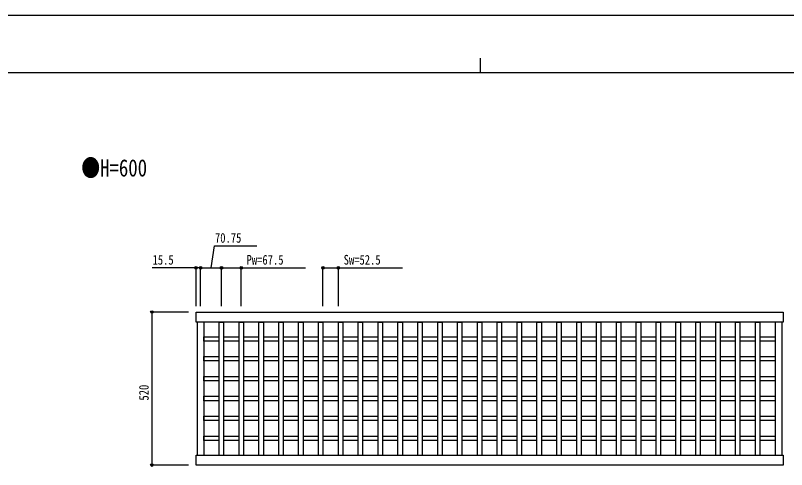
# Model space of a CAD drawing. Units: millimetres, scale not verified. Extents: x -4205 to 4205, y -2970 to 2970.
# Drawn here: x -1584 to 1037, y 1428 to 2970 of the extents above; entities that cross this region are included whole.
import ezdxf
from ezdxf.enums import TextEntityAlignment as Align

# ---------------------------------------------------------------- set-up
doc = ezdxf.new("R2010")
doc.units = ezdxf.units.MM
doc.header["$LTSCALE"] = 16
for name, color, linetype in [('0-1_USER1', 3, 'Continuous'), ('0-2_YKK_A1', 4, 'Continuous'), ('0-3_YKK_D', 6, 'Continuous'), ('0-4_YKK_ZWAK', 7, 'Continuous')]:
    doc.layers.add(name, color=color, linetype=linetype)
doc.styles.add('ＭＳ ゴシック', font='')
doc.styles.get('ＭＳ ゴシック').set_extended_font_data('MS Gothic')

msp = doc.modelspace()

# ---------------------------------------------------------------- linework, layer by layer
at = {"layer": '0-2_YKK_A1'}
for p, q in [((-966.11, 1928.66), (-966.11, 1476.66)), ((-943.11, 1928.66), (-943.11, 1476.66)), ((997.89, 1928.66), (997.89, 1476.66)), ((1020.89, 1928.66), (1020.89, 1476.66)), ((-943.11, 1878.91), (-891.36, 1878.91)), ((-876.36, 1878.91), (-823.86, 1878.91)), ((-823.86, 1863.91), (-876.36, 1863.91)), ((-808.86, 1878.91), (-756.36, 1878.91)), ((-756.36, 1863.91), (-808.86, 1863.91)), ((-741.36, 1878.91), (-688.86, 1878.91)), ((-688.86, 1863.91), (-741.36, 1863.91)), ((-673.86, 1878.91), (-621.36, 1878.91)), ((-621.36, 1863.91), (-673.86, 1863.91)), ((-606.36, 1878.91), (-553.86, 1878.91)), ((-553.86, 1863.91), (-606.36, 1863.91)), ((-538.86, 1878.91), (-486.36, 1878.91)), ((-486.36, 1863.91), (-538.86, 1863.91)), ((-471.36, 1878.91), (-418.86, 1878.91)), ((-418.86, 1863.91), (-471.36, 1863.91)), ((-403.86, 1878.91), (-351.36, 1878.91)), ((-351.36, 1863.91), (-403.86, 1863.91)), ((-336.36, 1878.91), (-283.86, 1878.91)), ((-283.86, 1863.91), (-336.36, 1863.91)), ((-268.86, 1878.91), (-216.36, 1878.91)), ((-216.36, 1863.91), (-268.86, 1863.91)), ((-201.36, 1878.91), (-148.86, 1878.91)), ((-148.86, 1863.91), (-201.36, 1863.91)), ((-133.86, 1878.91), (-81.36, 1878.91)), ((-81.36, 1863.91), (-133.86, 1863.91)), ((-66.36, 1878.91), (-13.86, 1878.91)), ((-13.86, 1863.91), (-66.36, 1863.91)), ((1.14, 1878.91), (53.64, 1878.91)), ((53.64, 1863.91), (1.14, 1863.91)), ((68.64, 1878.91), (121.14, 1878.91)), ((121.14, 1863.91), (68.64, 1863.91)), ((136.14, 1878.91), (188.64, 1878.91)), ((188.64, 1863.91), (136.14, 1863.91)), ((203.64, 1878.91), (256.14, 1878.91)), ((256.14, 1863.91), (203.64, 1863.91)), ((271.14, 1878.91), (323.64, 1878.91)), ((323.64, 1863.91), (271.14, 1863.91)), ((338.64, 1878.91), (391.14, 1878.91)), ((391.14, 1863.91), (338.64, 1863.91)), ((406.14, 1878.91), (458.64, 1878.91)), ((458.64, 1863.91), (406.14, 1863.91)), ((473.64, 1878.91), (526.14, 1878.91)), ((526.14, 1863.91), (473.64, 1863.91)), ((541.14, 1878.91), (593.64, 1878.91)), ((593.64, 1863.91), (541.14, 1863.91)), ((608.64, 1878.91), (661.14, 1878.91)), ((661.14, 1863.91), (608.64, 1863.91)), ((676.14, 1878.91), (728.64, 1878.91)), ((728.64, 1863.91), (676.14, 1863.91)), ((743.64, 1878.91), (796.14, 1878.91)), ((796.14, 1863.91), (743.64, 1863.91)), ((811.14, 1878.91), (863.64, 1878.91)), ((863.64, 1863.91), (811.14, 1863.91)), ((878.64, 1878.91), (931.14, 1878.91)), ((931.14, 1863.91), (878.64, 1863.91)), ((946.14, 1878.91), (997.89, 1878.91)), ((997.89, 1863.91), (946.14, 1863.91)), ((-943.11, 1811.41), (-891.36, 1811.41)), ((-876.36, 1811.41), (-823.86, 1811.41)), ((-808.86, 1811.41), (-756.36, 1811.41)), ((-741.36, 1811.41), (-688.86, 1811.41)), ((-673.86, 1811.41), (-621.36, 1811.41)), ((-606.36, 1811.41), (-553.86, 1811.41)), ((-538.86, 1811.41), (-486.36, 1811.41)), ((-471.36, 1811.41), (-418.86, 1811.41)), ((-403.86, 1811.41), (-351.36, 1811.41)), ((-336.36, 1811.41), (-283.86, 1811.41)), ((-268.86, 1811.41), (-216.36, 1811.41)), ((-201.36, 1811.41), (-148.86, 1811.41)), ((-133.86, 1811.41), (-81.36, 1811.41)), ((-66.36, 1811.41), (-13.86, 1811.41)), ((1.14, 1811.41), (53.64, 1811.41)), ((68.64, 1811.41), (121.14, 1811.41)), ((136.14, 1811.41), (188.64, 1811.41)), ((203.64, 1811.41), (256.14, 1811.41)), ((271.14, 1811.41), (323.64, 1811.41)), ((338.64, 1811.41), (391.14, 1811.41)), ((406.14, 1811.41), (458.64, 1811.41)), ((473.64, 1811.41), (526.14, 1811.41)), ((541.14, 1811.41), (593.64, 1811.41)), ((608.64, 1811.41), (661.14, 1811.41)), ((676.14, 1811.41), (728.64, 1811.41)), ((743.64, 1811.41), (796.14, 1811.41)), ((811.14, 1811.41), (863.64, 1811.41)), ((878.64, 1811.41), (931.14, 1811.41)), ((946.14, 1811.41), (997.89, 1811.41)), ((-823.86, 1796.41), (-876.36, 1796.41)), ((-756.36, 1796.41), (-808.86, 1796.41)), ((-688.86, 1796.41), (-741.36, 1796.41)), ((-621.36, 1796.41), (-673.86, 1796.41)), ((-553.86, 1796.41), (-606.36, 1796.41)), ((-486.36, 1796.41), (-538.86, 1796.41)), ((-418.86, 1796.41), (-471.36, 1796.41)), ((-351.36, 1796.41), (-403.86, 1796.41)), ((-283.86, 1796.41), (-336.36, 1796.41)), ((-216.36, 1796.41), (-268.86, 1796.41)), ((-148.86, 1796.41), (-201.36, 1796.41)), ((-81.36, 1796.41), (-133.86, 1796.41)), ((-13.86, 1796.41), (-66.36, 1796.41)), ((53.64, 1796.41), (1.14, 1796.41)), ((121.14, 1796.41), (68.64, 1796.41)), ((188.64, 1796.41), (136.14, 1796.41)), ((256.14, 1796.41), (203.64, 1796.41)), ((323.64, 1796.41), (271.14, 1796.41)), ((391.14, 1796.41), (338.64, 1796.41)), ((458.64, 1796.41), (406.14, 1796.41)), ((526.14, 1796.41), (473.64, 1796.41)), ((593.64, 1796.41), (541.14, 1796.41)), ((661.14, 1796.41), (608.64, 1796.41)), ((728.64, 1796.41), (676.14, 1796.41)), ((796.14, 1796.41), (743.64, 1796.41)), ((863.64, 1796.41), (811.14, 1796.41)), ((931.14, 1796.41), (878.64, 1796.41)), ((997.89, 1796.41), (946.14, 1796.41)), ((-943.11, 1743.91), (-891.36, 1743.91)), ((-876.36, 1743.91), (-823.86, 1743.91)), ((-808.86, 1743.91), (-756.36, 1743.91)), ((-741.36, 1743.91), (-688.86, 1743.91)), ((-673.86, 1743.91), (-621.36, 1743.91)), ((-606.36, 1743.91), (-553.86, 1743.91)), ((-538.86, 1743.91), (-486.36, 1743.91)), ((-471.36, 1743.91), (-418.86, 1743.91)), ((-403.86, 1743.91), (-351.36, 1743.91)), ((-336.36, 1743.91), (-283.86, 1743.91)), ((-268.86, 1743.91), (-216.36, 1743.91)), ((-201.36, 1743.91), (-148.86, 1743.91)), ((-133.86, 1743.91), (-81.36, 1743.91)), ((-66.36, 1743.91), (-13.86, 1743.91)), ((1.14, 1743.91), (53.64, 1743.91)), ((68.64, 1743.91), (121.14, 1743.91)), ((136.14, 1743.91), (188.64, 1743.91)), ((203.64, 1743.91), (256.14, 1743.91)), ((271.14, 1743.91), (323.64, 1743.91)), ((338.64, 1743.91), (391.14, 1743.91)), ((406.14, 1743.91), (458.64, 1743.91)), ((473.64, 1743.91), (526.14, 1743.91)), ((541.14, 1743.91), (593.64, 1743.91)), ((608.64, 1743.91), (661.14, 1743.91)), ((676.14, 1743.91), (728.64, 1743.91)), ((743.64, 1743.91), (796.14, 1743.91)), ((811.14, 1743.91), (863.64, 1743.91)), ((878.64, 1743.91), (931.14, 1743.91)), ((946.14, 1743.91), (997.89, 1743.91)), ((-823.86, 1728.91), (-876.36, 1728.91)), ((-756.36, 1728.91), (-808.86, 1728.91)), ((-688.86, 1728.91), (-741.36, 1728.91)), ((-621.36, 1728.91), (-673.86, 1728.91)), ((-553.86, 1728.91), (-606.36, 1728.91)), ((-486.36, 1728.91), (-538.86, 1728.91)), ((-418.86, 1728.91), (-471.36, 1728.91)), ((-351.36, 1728.91), (-403.86, 1728.91)), ((-283.86, 1728.91), (-336.36, 1728.91)), ((-216.36, 1728.91), (-268.86, 1728.91)), ((-148.86, 1728.91), (-201.36, 1728.91)), ((-81.36, 1728.91), (-133.86, 1728.91)), ((-13.86, 1728.91), (-66.36, 1728.91)), ((53.64, 1728.91), (1.14, 1728.91)), ((121.14, 1728.91), (68.64, 1728.91)), ((188.64, 1728.91), (136.14, 1728.91)), ((256.14, 1728.91), (203.64, 1728.91)), ((323.64, 1728.91), (271.14, 1728.91)), ((391.14, 1728.91), (338.64, 1728.91)), ((458.64, 1728.91), (406.14, 1728.91)), ((526.14, 1728.91), (473.64, 1728.91)), ((593.64, 1728.91), (541.14, 1728.91)), ((661.14, 1728.91), (608.64, 1728.91)), ((728.64, 1728.91), (676.14, 1728.91)), ((796.14, 1728.91), (743.64, 1728.91)), ((863.64, 1728.91), (811.14, 1728.91)), ((931.14, 1728.91), (878.64, 1728.91)), ((997.89, 1728.91), (946.14, 1728.91)), ((-943.11, 1676.41), (-891.36, 1676.41)), ((-876.36, 1676.41), (-823.86, 1676.41)), ((-823.86, 1661.41), (-876.36, 1661.41)), ((-808.86, 1676.41), (-756.36, 1676.41)), ((-756.36, 1661.41), (-808.86, 1661.41)), ((-741.36, 1676.41), (-688.86, 1676.41)), ((-688.86, 1661.41), (-741.36, 1661.41)), ((-673.86, 1676.41), (-621.36, 1676.41)), ((-621.36, 1661.41), (-673.86, 1661.41)), ((-606.36, 1676.41), (-553.86, 1676.41)), ((-553.86, 1661.41), (-606.36, 1661.41)), ((-538.86, 1676.41), (-486.36, 1676.41)), ((-486.36, 1661.41), (-538.86, 1661.41)), ((-471.36, 1676.41), (-418.86, 1676.41)), ((-418.86, 1661.41), (-471.36, 1661.41)), ((-403.86, 1676.41), (-351.36, 1676.41)), ((-351.36, 1661.41), (-403.86, 1661.41)), ((-336.36, 1676.41), (-283.86, 1676.41)), ((-283.86, 1661.41), (-336.36, 1661.41)), ((-268.86, 1676.41), (-216.36, 1676.41)), ((-216.36, 1661.41), (-268.86, 1661.41)), ((-201.36, 1676.41), (-148.86, 1676.41)), ((-148.86, 1661.41), (-201.36, 1661.41)), ((-133.86, 1676.41), (-81.36, 1676.41)), ((-81.36, 1661.41), (-133.86, 1661.41)), ((-66.36, 1676.41), (-13.86, 1676.41)), ((-13.86, 1661.41), (-66.36, 1661.41)), ((1.14, 1676.41), (53.64, 1676.41)), ((53.64, 1661.41), (1.14, 1661.41)), ((68.64, 1676.41), (121.14, 1676.41)), ((121.14, 1661.41), (68.64, 1661.41)), ((136.14, 1676.41), (188.64, 1676.41)), ((188.64, 1661.41), (136.14, 1661.41)), ((203.64, 1676.41), (256.14, 1676.41)), ((256.14, 1661.41), (203.64, 1661.41)), ((271.14, 1676.41), (323.64, 1676.41)), ((323.64, 1661.41), (271.14, 1661.41)), ((338.64, 1676.41), (391.14, 1676.41)), ((391.14, 1661.41), (338.64, 1661.41)), ((406.14, 1676.41), (458.64, 1676.41)), ((458.64, 1661.41), (406.14, 1661.41)), ((473.64, 1676.41), (526.14, 1676.41)), ((526.14, 1661.41), (473.64, 1661.41)), ((541.14, 1676.41), (593.64, 1676.41)), ((593.64, 1661.41), (541.14, 1661.41)), ((608.64, 1676.41), (661.14, 1676.41)), ((661.14, 1661.41), (608.64, 1661.41)), ((676.14, 1676.41), (728.64, 1676.41)), ((728.64, 1661.41), (676.14, 1661.41)), ((743.64, 1676.41), (796.14, 1676.41)), ((796.14, 1661.41), (743.64, 1661.41)), ((811.14, 1676.41), (863.64, 1676.41)), ((863.64, 1661.41), (811.14, 1661.41)), ((878.64, 1676.41), (931.14, 1676.41)), ((931.14, 1661.41), (878.64, 1661.41)), ((946.14, 1676.41), (997.89, 1676.41)), ((997.89, 1661.41), (946.14, 1661.41)), ((-943.11, 1608.91), (-891.36, 1608.91)), ((-876.36, 1608.91), (-823.86, 1608.91)), ((-808.86, 1608.91), (-756.36, 1608.91)), ((-741.36, 1608.91), (-688.86, 1608.91)), ((-673.86, 1608.91), (-621.36, 1608.91)), ((-606.36, 1608.91), (-553.86, 1608.91)), ((-538.86, 1608.91), (-486.36, 1608.91)), ((-471.36, 1608.91), (-418.86, 1608.91)), ((-403.86, 1608.91), (-351.36, 1608.91)), ((-336.36, 1608.91), (-283.86, 1608.91)), ((-268.86, 1608.91), (-216.36, 1608.91)), ((-201.36, 1608.91), (-148.86, 1608.91)), ((-133.86, 1608.91), (-81.36, 1608.91)), ((-66.36, 1608.91), (-13.86, 1608.91)), ((1.14, 1608.91), (53.64, 1608.91)), ((68.64, 1608.91), (121.14, 1608.91)), ((136.14, 1608.91), (188.64, 1608.91)), ((203.64, 1608.91), (256.14, 1608.91)), ((271.14, 1608.91), (323.64, 1608.91)), ((338.64, 1608.91), (391.14, 1608.91)), ((406.14, 1608.91), (458.64, 1608.91)), ((473.64, 1608.91), (526.14, 1608.91)), ((541.14, 1608.91), (593.64, 1608.91)), ((608.64, 1608.91), (661.14, 1608.91)), ((676.14, 1608.91), (728.64, 1608.91)), ((743.64, 1608.91), (796.14, 1608.91)), ((811.14, 1608.91), (863.64, 1608.91)), ((878.64, 1608.91), (931.14, 1608.91)), ((946.14, 1608.91), (997.89, 1608.91)), ((-823.86, 1593.91), (-876.36, 1593.91)), ((-756.36, 1593.91), (-808.86, 1593.91)), ((-688.86, 1593.91), (-741.36, 1593.91)), ((-621.36, 1593.91), (-673.86, 1593.91)), ((-553.86, 1593.91), (-606.36, 1593.91)), ((-486.36, 1593.91), (-538.86, 1593.91)), ((-418.86, 1593.91), (-471.36, 1593.91)), ((-351.36, 1593.91), (-403.86, 1593.91)), ((-283.86, 1593.91), (-336.36, 1593.91)), ((-216.36, 1593.91), (-268.86, 1593.91)), ((-148.86, 1593.91), (-201.36, 1593.91)), ((-81.36, 1593.91), (-133.86, 1593.91)), ((-13.86, 1593.91), (-66.36, 1593.91)), ((53.64, 1593.91), (1.14, 1593.91)), ((121.14, 1593.91), (68.64, 1593.91)), ((188.64, 1593.91), (136.14, 1593.91)), ((256.14, 1593.91), (203.64, 1593.91)), ((323.64, 1593.91), (271.14, 1593.91)), ((391.14, 1593.91), (338.64, 1593.91)), ((458.64, 1593.91), (406.14, 1593.91)), ((526.14, 1593.91), (473.64, 1593.91)), ((593.64, 1593.91), (541.14, 1593.91)), ((661.14, 1593.91), (608.64, 1593.91)), ((728.64, 1593.91), (676.14, 1593.91)), ((796.14, 1593.91), (743.64, 1593.91)), ((863.64, 1593.91), (811.14, 1593.91)), ((931.14, 1593.91), (878.64, 1593.91)), ((997.89, 1593.91), (946.14, 1593.91)), ((-943.11, 1541.41), (-891.36, 1541.41)), ((-876.36, 1541.41), (-823.86, 1541.41)), ((-823.86, 1526.41), (-876.36, 1526.41)), ((-808.86, 1541.41), (-756.36, 1541.41)), ((-756.36, 1526.41), (-808.86, 1526.41)), ((-741.36, 1541.41), (-688.86, 1541.41)), ((-688.86, 1526.41), (-741.36, 1526.41)), ((-673.86, 1541.41), (-621.36, 1541.41)), ((-621.36, 1526.41), (-673.86, 1526.41)), ((-606.36, 1541.41), (-553.86, 1541.41)), ((-553.86, 1526.41), (-606.36, 1526.41)), ((-538.86, 1541.41), (-486.36, 1541.41)), ((-486.36, 1526.41), (-538.86, 1526.41)), ((-471.36, 1541.41), (-418.86, 1541.41)), ((-418.86, 1526.41), (-471.36, 1526.41)), ((-403.86, 1541.41), (-351.36, 1541.41)), ((-351.36, 1526.41), (-403.86, 1526.41)), ((-336.36, 1541.41), (-283.86, 1541.41)), ((-283.86, 1526.41), (-336.36, 1526.41)), ((-268.86, 1541.41), (-216.36, 1541.41)), ((-216.36, 1526.41), (-268.86, 1526.41)), ((-201.36, 1541.41), (-148.86, 1541.41)), ((-148.86, 1526.41), (-201.36, 1526.41)), ((-133.86, 1541.41), (-81.36, 1541.41)), ((-81.36, 1526.41), (-133.86, 1526.41)), ((-66.36, 1541.41), (-13.86, 1541.41)), ((-13.86, 1526.41), (-66.36, 1526.41)), ((1.14, 1541.41), (53.64, 1541.41)), ((53.64, 1526.41), (1.14, 1526.41)), ((68.64, 1541.41), (121.14, 1541.41)), ((121.14, 1526.41), (68.64, 1526.41)), ((136.14, 1541.41), (188.64, 1541.41)), ((188.64, 1526.41), (136.14, 1526.41)), ((203.64, 1541.41), (256.14, 1541.41)), ((256.14, 1526.41), (203.64, 1526.41)), ((271.14, 1541.41), (323.64, 1541.41)), ((323.64, 1526.41), (271.14, 1526.41)), ((338.64, 1541.41), (391.14, 1541.41)), ((391.14, 1526.41), (338.64, 1526.41)), ((406.14, 1541.41), (458.64, 1541.41)), ((458.64, 1526.41), (406.14, 1526.41)), ((473.64, 1541.41), (526.14, 1541.41)), ((526.14, 1526.41), (473.64, 1526.41)), ((541.14, 1541.41), (593.64, 1541.41)), ((593.64, 1526.41), (541.14, 1526.41)), ((608.64, 1541.41), (661.14, 1541.41)), ((661.14, 1526.41), (608.64, 1526.41)), ((676.14, 1541.41), (728.64, 1541.41)), ((728.64, 1526.41), (676.14, 1526.41)), ((743.64, 1541.41), (796.14, 1541.41)), ((796.14, 1526.41), (743.64, 1526.41)), ((811.14, 1541.41), (863.64, 1541.41)), ((863.64, 1526.41), (811.14, 1526.41)), ((878.64, 1541.41), (931.14, 1541.41)), ((931.14, 1526.41), (878.64, 1526.41)), ((946.14, 1541.41), (997.89, 1541.41)), ((997.89, 1526.41), (946.14, 1526.41))]:
    msp.add_line(p, q, dxfattribs=at)
for points in [[(-970.11, 1962.66), (1024.89, 1962.66), (1024.89, 1928.66), (-970.11, 1928.66)], [(-970.11, 1476.66), (1024.89, 1476.66), (1024.89, 1442.66), (-970.11, 1442.66)]]:
    msp.add_lwpolyline(points, close=True, dxfattribs=at)
for points in [[(-891.36, 1476.66), (-891.36, 1928.63), (-876.36, 1928.63), (-876.36, 1476.66)], [(-823.86, 1476.66), (-823.86, 1928.63), (-808.86, 1928.63), (-808.86, 1476.66)], [(-756.36, 1476.66), (-756.36, 1928.63), (-741.36, 1928.63), (-741.36, 1476.66)], [(-688.86, 1476.66), (-688.86, 1928.63), (-673.86, 1928.63), (-673.86, 1476.66)], [(-621.36, 1476.66), (-621.36, 1928.63), (-606.36, 1928.63), (-606.36, 1476.66)], [(-553.86, 1476.66), (-553.86, 1928.63), (-538.86, 1928.63), (-538.86, 1476.66)], [(-486.36, 1476.66), (-486.36, 1928.63), (-471.36, 1928.63), (-471.36, 1476.66)], [(-418.86, 1476.66), (-418.86, 1928.63), (-403.86, 1928.63), (-403.86, 1476.66)], [(-351.36, 1476.66), (-351.36, 1928.63), (-336.36, 1928.63), (-336.36, 1476.66)], [(-283.86, 1476.66), (-283.86, 1928.63), (-268.86, 1928.63), (-268.86, 1476.66)], [(-216.36, 1476.66), (-216.36, 1928.63), (-201.36, 1928.63), (-201.36, 1476.66)], [(-148.86, 1476.66), (-148.86, 1928.63), (-133.86, 1928.63), (-133.86, 1476.66)], [(-81.36, 1476.66), (-81.36, 1928.63), (-66.36, 1928.63), (-66.36, 1476.66)], [(-13.86, 1476.66), (-13.86, 1928.63), (1.14, 1928.63), (1.14, 1476.66)], [(53.64, 1476.66), (53.64, 1928.63), (68.64, 1928.63), (68.64, 1476.66)], [(121.14, 1476.66), (121.14, 1928.63), (136.14, 1928.63), (136.14, 1476.66)], [(188.64, 1476.66), (188.64, 1928.63), (203.64, 1928.63), (203.64, 1476.66)], [(256.14, 1476.66), (256.14, 1928.63), (271.14, 1928.63), (271.14, 1476.66)], [(323.64, 1476.66), (323.64, 1928.63), (338.64, 1928.63), (338.64, 1476.66)], [(391.14, 1476.66), (391.14, 1928.63), (406.14, 1928.63), (406.14, 1476.66)], [(458.64, 1476.66), (458.64, 1928.63), (473.64, 1928.63), (473.64, 1476.66)], [(526.14, 1476.66), (526.14, 1928.63), (541.14, 1928.63), (541.14, 1476.66)], [(593.64, 1476.66), (593.64, 1928.63), (608.64, 1928.63), (608.64, 1476.66)], [(661.14, 1476.66), (661.14, 1928.63), (676.14, 1928.63), (676.14, 1476.66)], [(728.64, 1476.66), (728.64, 1928.63), (743.64, 1928.63), (743.64, 1476.66)], [(796.14, 1476.66), (796.14, 1928.63), (811.14, 1928.63), (811.14, 1476.66)], [(863.64, 1476.66), (863.64, 1928.63), (878.64, 1928.63), (878.64, 1476.66)], [(931.14, 1476.66), (931.14, 1928.63), (946.14, 1928.63), (946.14, 1476.66)], [(-891.36, 1863.91), (-943.11, 1863.91), (-943.11, 1878.91)], [(-891.36, 1796.41), (-943.11, 1796.41), (-943.11, 1811.41)], [(-891.36, 1728.91), (-943.11, 1728.91), (-943.11, 1743.91)], [(-891.36, 1661.41), (-943.11, 1661.41), (-943.11, 1676.41)], [(-891.36, 1593.91), (-943.11, 1593.91), (-943.11, 1608.91)], [(-891.36, 1526.41), (-943.11, 1526.41), (-943.11, 1541.41)]]:
    msp.add_lwpolyline(points, dxfattribs=at)
at = {"layer": '0-3_YKK_D'}
for p, q in [((-970.11, 1982.66), (-970.11, 2113.66)), ((-954.61, 1982.66), (-954.61, 2113.66)), ((-954.61, 1982.66), (-954.61, 2113.66)), ((-954.61, 2112.66), (-883.86, 2112.66)), ((-883.86, 1982.66), (-883.86, 2113.66)), ((-883.86, 1982.66), (-883.86, 2113.66)), ((-816.36, 1982.66), (-816.36, 2113.66)), ((-538.86, 1982.66), (-538.86, 2113.66)), ((-486.36, 1982.66), (-486.36, 2113.66)), ((-996.11, 1962.66), (-1121.11, 1962.66)), ((-1120.11, 1962.66), (-1120.11, 1442.66)), ((-996.11, 1442.66), (-1121.11, 1442.66))]:
    msp.add_line(p, q, dxfattribs=at)
for points in [[(-919.23, 2112.66), (-906.81, 2187.18), (-763.21, 2187.18)], [(-954.61, 2112.66), (-970.11, 2112.66), (-1118.91, 2112.66)], [(-883.86, 2112.66), (-816.36, 2112.66), (-598.16, 2112.66)], [(-538.86, 2112.66), (-486.36, 2112.66), (-268.16, 2112.66)]]:
    msp.add_lwpolyline(points, dxfattribs=at)
for centre in [(-970.11, 2112.66), (-954.61, 2112.66), (-954.61, 2112.66), (-883.86, 2112.66), (-883.86, 2112.66), (-816.36, 2112.66), (-538.86, 2112.66), (-486.36, 2112.66), (-1120.11, 1962.66), (-1120.11, 1442.66)]:
    msp.add_circle(centre, 4.25, dxfattribs=at)
at = {"layer": '0-4_YKK_ZWAK'}
for p, q in [((-4.98, 2825), (-4.98, 2775)), ((3895.02, 2775), (-3904.98, 2775))]:
    msp.add_line(p, q, dxfattribs=at)
msp.add_lwpolyline([(-4205, -2970), (4205, -2970), (4205, 2970), (-4205, 2970)], close=True, dxfattribs=at)

# ---------------------------------------------------------------- texts
at = {"layer": '0-1_USER1', "style": 'ＭＳ ゴシック', "width": 0.8}
msp.add_text('●H=600', height=58.65, dxfattribs=at).set_placement((-1360.13, 2405.34), align=Align.BOTTOM_LEFT)
at = {"layer": '0-3_YKK_D', "style": 'ＭＳ ゴシック', "width": 0.8}
for s, p in [('70.75', (-905.81, 2188.18)), ('15.5', (-1117.91, 2113.66)), ('Pw=67.5', (-798.36, 2113.66)), ('Sw=52.5', (-468.36, 2113.66))]:
    msp.add_text(s, height=32.99, dxfattribs=at).set_placement(p, align=Align.BOTTOM_LEFT)
msp.add_text('520', height=32.99, rotation=90, dxfattribs=at).set_placement((-1121.11, 1661.86), align=Align.BOTTOM_LEFT)

doc.saveas('drawing.dxf')
